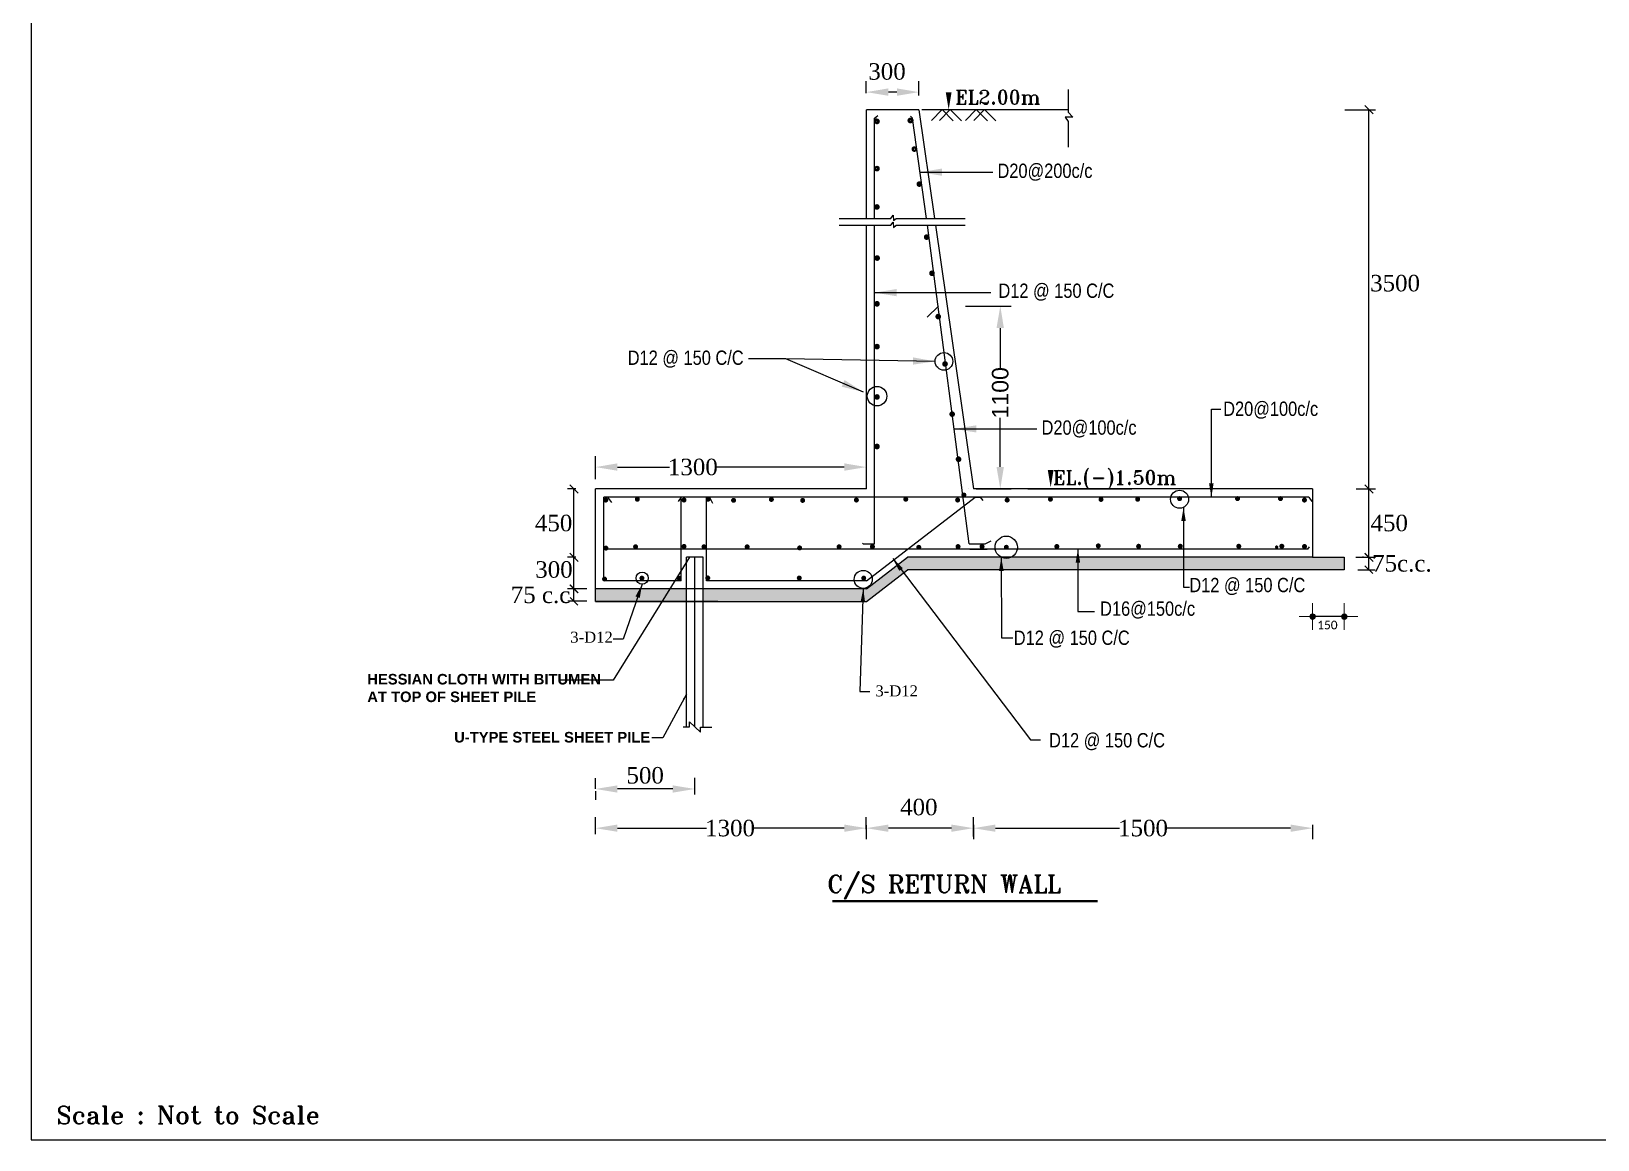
# Model space of a CAD drawing. Extents: x -298162 to 1078160, y -513173 to -216568.
# Drawn here: x 312118 to 326349, y -459717 to -449649 of the extents above; entities that cross this region are included whole.
import ezdxf

# ---------------------------------------------------------------- set-up
doc = ezdxf.new("R2010")
doc.units = 0
doc.header["$MEASUREMENT"] = 0
doc.layers.get('0').update_dxf_attribs({"linetype": 'CONTINUOUS'})
doc.layers.get('DEFPOINTS').update_dxf_attribs({"linetype": 'CONTINUOUS'})
doc.layers.add('Dim', color=7, linetype='CONTINUOUS', lineweight=9)
for name, color, linetype in [('LINE', 7, 'CONTINUOUS'), ('SLOPEEARTH', 3, 'CONTINUOUS'), ('TEXT', 10, 'CONTINUOUS')]:
    doc.layers.add(name, color=color, linetype=linetype)
doc.styles.add('ARIAL', font='ARIALN.TTF')
doc.styles.add('Arial-20', font='arial.ttf')
doc.styles.add('BIG', font='ROMANT.SHX')
doc.styles.add('cb', font='calibri.ttf')
doc.styles.get("Standard").update_dxf_attribs({"font": 'times.ttf', "height": 250})
doc.styles.add('style1', font='times.ttf')
doc.styles.add('sum', font='arialbd.ttf')
doc.dimstyles.new('3', dxfattribs={"dimtxt": 225, "dimasz": 350, "dimexe": 100, "dimexo": 25, "dimgap": 9, "dimtad": 0, "dimdec": 0, "dimzin": 0, "dimdsep": 46, "dimtxsty": 'Standard', "dimcen": 0, "dimclrt": 256, "dimadec": 0, "dimazin": 0, "dimtfac": 1, "dimtdec": 0, "dimtofl": 0, "dimtmove": 2, "dimatfit": 3, "dimfxl": 1, "dimtolj": 1, "dimtzin": 0, "dimarcsym": 0})
doc.dimstyles.new('FAHIM', dxfattribs={"dimscale": 0.6, "dimtxt": 150, "dimasz": 0.25, "dimexe": 0.18, "dimexo": 0.0625, "dimgap": 5, "dimtad": 1, "dimdec": 0, "dimrnd": 1, "dimzin": 12, "dimdsep": 46, "dimtxsty": 'cb', "dimblk1": 'FAHIM', "dimblk2": 'FAHIM', "dimsah": 1, "dimcen": -0.09, "dimse1": 1, "dimse2": 1, "dimclrd": 7, "dimclrt": 7, "dimadec": 0, "dimazin": 0, "dimtfac": 0.01, "dimtdec": 0, "dimtmove": 2, "dimatfit": 3, "dimldrblk": 'FAHIM', "dimfxl": 1, "dimtolj": 1, "dimtzin": 12, "dimarcsym": 0})
doc.dimstyles.new('Oblique', dxfattribs={"dimtxt": 75, "dimasz": 75, "dimexe": 60, "dimexo": 60, "dimgap": 25, "dimtad": 2, "dimtih": 1, "dimtoh": 1, "dimdec": 0, "dimzin": 0, "dimdsep": 46, "dimtxsty": 'Standard', "dimblk": 'OBLIQUE', "dimcen": 0, "dimadec": 0, "dimazin": 0, "dimtfac": 1, "dimtdec": 0, "dimtofl": 0, "dimtmove": 0, "dimatfit": 3, "dimldrblk": 'NONE', "dimfxl": 1, "dimtolj": 1, "dimtzin": 0, "dimarcsym": 0})
doc.dimstyles.get("Standard").update_dxf_attribs({"dimtxt": 75, "dimasz": 75, "dimexe": 60, "dimexo": 60, "dimgap": 100, "dimtad": 1, "dimdec": 0, "dimzin": 0, "dimdsep": 46, "dimtxsty": 'style1', "dimcen": 0.09, "dimclrd": 5, "dimclre": 5, "dimadec": 0, "dimazin": 0, "dimtfac": 1, "dimtdec": 0, "dimtofl": 0, "dimtmove": 0, "dimatfit": 3, "dimfxl": 1, "dimtolj": 1, "dimtzin": 0, "dimarcsym": 0})

# ---------------------------------------------------------------- blocks, each defined once
blk = doc.blocks.new('_Oblique')
at = {"color": 0, "linetype": 'ByBlock', "lineweight": -2}
blk.add_line((-0.5, -0.5), (0.5, 0.5), dxfattribs=at)
blk = doc.blocks.new('*D1057')
at = {"layer": 'DEFPOINTS', "color": 0, "lineweight": -2}
for p in [(317048, -454713), (317221, -454713), (317221, -454826)]:
    blk.add_point(p, dxfattribs=at)
at = {"layer": 'LINE', "color": 0, "lineweight": -2}
for p, q in [((317164, -454713), (316991, -454713)), ((317048, -454826), (317048, -454713)), ((317164, -454826), (316991, -454826))]:
    blk.add_line(p, q, dxfattribs=at)
at = {"layer": 'LINE', "color": 0, "lineweight": -2, "xscale": 71.25, "yscale": 71.25, "zscale": 71.25}
for p, rotation in [((317048, -454713), 90), ((317048, -454826), 270)]:
    blk.add_blockref('_Oblique', p, dxfattribs=dict(at, rotation=rotation))
at = {"layer": 'LINE', "color": 0, "insert": (316744, -454769), "char_height": 250, "attachment_point": 5}
blk.add_mtext('\\A1;{\\H0.6x;75 c.c}', dxfattribs=at)
blk = doc.blocks.new('_None')
blk = doc.blocks.new('*D1058')
at = {"layer": 'DEFPOINTS', "color": 0, "lineweight": -2}
for p in [(324094, -453805), (324270, -453805), (324090, -454426)]:
    blk.add_point(p, dxfattribs=at)
at = {"layer": 'LINE', "color": 0, "lineweight": -2}
for p, q in [((324154, -453805), (324330, -453805)), ((324270, -454426), (324270, -453805)), ((324150, -454426), (324330, -454426))]:
    blk.add_line(p, q, dxfattribs=at)
at = {"layer": 'LINE', "color": 0, "lineweight": -2, "xscale": 75, "yscale": 75, "zscale": 75}
for p, rotation in [((324270, -453805), 90), ((324270, -454426), 270)]:
    blk.add_blockref('_Oblique', p, dxfattribs=dict(at, rotation=rotation))
at = {"layer": 'LINE', "color": 0, "insert": (324455, -454116), "char_height": 250, "attachment_point": 5}
blk.add_mtext('\\A1;{\\H0.6x;450}', dxfattribs=at)
blk = doc.blocks.new('*D1059')
at = {"layer": 'DEFPOINTS', "color": 0, "lineweight": -2}
for p in [(317243, -453607), (319704, -453554), (317243, -453741)]:
    blk.add_point(p, dxfattribs=at)
at = {"layer": 'LINE', "color": 0, "lineweight": -2}
for p, q in [((317243, -453716), (317243, -453507)), ((317443, -453607), (317915, -453607)), ((319504, -453607), (318342, -453607)), ((319704, -453579), (319704, -453707))]:
    blk.add_line(p, q, dxfattribs=at)
for points in [[(317443, -453573), (317443, -453640), (317243, -453607)], [(319504, -453573), (319504, -453640), (319704, -453607)]]:
    blk.add_solid(points, dxfattribs=at)
at = {"layer": 'LINE', "insert": (318128, -453607), "char_height": 250, "attachment_point": 5}
blk.add_mtext('\\A1;{\\H0.6x;1300}', dxfattribs=at)
blk = doc.blocks.new('*D1060')
at = {"layer": 'DEFPOINTS', "color": 0, "lineweight": -2}
for p in [(317048, -454426), (317124, -454426), (317124, -454713)]:
    blk.add_point(p, dxfattribs=at)
at = {"layer": 'LINE', "color": 0, "lineweight": -2}
for p, q in [((317064, -454426), (316988, -454426)), ((317048, -454713), (317048, -454426)), ((317064, -454713), (316988, -454713))]:
    blk.add_line(p, q, dxfattribs=at)
at = {"layer": 'LINE', "color": 0, "lineweight": -2, "xscale": 75, "yscale": 75, "zscale": 75}
for p, rotation in [((317048, -454426), 90), ((317048, -454713), 270)]:
    blk.add_blockref('_Oblique', p, dxfattribs=dict(at, rotation=rotation))
at = {"layer": 'LINE', "color": 0, "insert": (316866, -454538), "char_height": 250, "attachment_point": 5}
blk.add_mtext('\\A1;{\\H0.6x;300}', dxfattribs=at)
blk = doc.blocks.new('*D1061')
at = {"layer": 'DEFPOINTS', "color": 0, "lineweight": -2}
for p in [(317048, -453805), (317125, -453805), (317125, -454426)]:
    blk.add_point(p, dxfattribs=at)
at = {"layer": 'LINE', "color": 0, "lineweight": -2}
for p, q in [((317065, -453805), (316988, -453805)), ((317048, -454426), (317048, -453805)), ((317065, -454426), (316988, -454426))]:
    blk.add_line(p, q, dxfattribs=at)
at = {"layer": 'LINE', "color": 0, "lineweight": -2, "xscale": 75, "yscale": 75, "zscale": 75}
for p, rotation in [((317048, -453805), 90), ((317048, -454426), 270)]:
    blk.add_blockref('_Oblique', p, dxfattribs=dict(at, rotation=rotation))
at = {"layer": 'LINE', "color": 0, "insert": (316863, -454116), "char_height": 250, "attachment_point": 5}
blk.add_mtext('\\A1;{\\H0.6x;450}', dxfattribs=at)
blk = doc.blocks.new('*D1062')
at = {"layer": 'DEFPOINTS', "color": 0, "lineweight": -2}
for p in [(323991, -450361), (324270, -450361), (324094, -453805)]:
    blk.add_point(p, dxfattribs=at)
at = {"layer": 'LINE', "color": 0, "lineweight": -2}
for p, q in [((324051, -450361), (324330, -450361)), ((324270, -453805), (324270, -450361)), ((324154, -453805), (324330, -453805))]:
    blk.add_line(p, q, dxfattribs=at)
at = {"layer": 'LINE', "color": 0, "lineweight": -2, "xscale": 75, "yscale": 75, "zscale": 75}
for p, rotation in [((324270, -450361), 90), ((324270, -453805), 270)]:
    blk.add_blockref('_Oblique', p, dxfattribs=dict(at, rotation=rotation))
at = {"layer": 'LINE', "color": 0, "insert": (324508, -451937), "char_height": 250, "attachment_point": 5}
blk.add_mtext('\\A1;{\\H0.6x;3500}', dxfattribs=at)
blk = doc.blocks.new('*D1063')
at = {"layer": 'DEFPOINTS', "color": 0, "lineweight": -2}
for p in [(317243, -456887), (319704, -456834), (317243, -456965)]:
    blk.add_point(p, dxfattribs=at)
at = {"layer": 'LINE', "color": 0, "lineweight": -2}
for p, q in [((317243, -456940), (317243, -456787)), ((317443, -456887), (318252, -456887)), ((319504, -456887), (318679, -456887)), ((319704, -456859), (319704, -456987))]:
    blk.add_line(p, q, dxfattribs=at)
for points in [[(317443, -456854), (317443, -456920), (317243, -456887)], [(319504, -456854), (319504, -456920), (319704, -456887)]]:
    blk.add_solid(points, dxfattribs=at)
at = {"layer": 'LINE', "insert": (318466, -456887), "char_height": 250, "attachment_point": 5}
blk.add_mtext('\\A1;{\\H0.6x;1300}', dxfattribs=at)
blk = doc.blocks.new('*D1064')
at = {"layer": 'DEFPOINTS', "color": 0, "lineweight": -2}
for p in [(317243, -456526), (317243, -456531), (318146, -456607)]:
    blk.add_point(p, dxfattribs=at)
at = {"layer": 'LINE', "color": 0, "lineweight": -2}
for p, q in [((318146, -456582), (318146, -456431)), ((317243, -456551), (317243, -456631)), ((317946, -456531), (317443, -456531))]:
    blk.add_line(p, q, dxfattribs=at)
for points in [[(317443, -456498), (317443, -456564), (317243, -456531)], [(317946, -456498), (317946, -456564), (318146, -456531)]]:
    blk.add_solid(points, dxfattribs=at)
at = {"layer": 'LINE', "insert": (317695, -456408), "char_height": 250, "attachment_point": 5}
blk.add_mtext('\\A1;{\\H0.6x;500}', dxfattribs=at)
blk = doc.blocks.new('*D1065')
at = {"layer": 'DEFPOINTS', "color": 0, "lineweight": -2}
for p in [(320677, -456832), (323759, -456832), (323759, -456887)]:
    blk.add_point(p, dxfattribs=at)
at = {"layer": 'LINE', "color": 0, "lineweight": -2}
for p, q in [((320677, -456857), (320677, -456987)), ((320877, -456887), (322004, -456887)), ((323559, -456887), (322432, -456887)), ((323759, -456857), (323759, -456987))]:
    blk.add_line(p, q, dxfattribs=at)
for points in [[(320877, -456854), (320877, -456920), (320677, -456887)], [(323559, -456854), (323559, -456920), (323759, -456887)]]:
    blk.add_solid(points, dxfattribs=at)
at = {"layer": 'LINE', "insert": (322218, -456887), "char_height": 250, "attachment_point": 5}
blk.add_mtext('\\A1;{\\H0.6x;1500}', dxfattribs=at)
blk = doc.blocks.new('*D1066')
at = {"layer": 'DEFPOINTS', "color": 0, "lineweight": -2}
for p in [(324270, -454426), (324277, -454426), (324112, -454539)]:
    blk.add_point(p, dxfattribs=at)
at = {"layer": 'LINE', "color": 0, "lineweight": -2}
for p, q in [((324220, -454426), (324213, -454426)), ((324270, -454539), (324270, -454426)), ((324169, -454539), (324327, -454539))]:
    blk.add_line(p, q, dxfattribs=at)
at = {"layer": 'LINE', "color": 0, "lineweight": -2, "xscale": 71.25, "yscale": 71.25, "zscale": 71.25}
for p, rotation in [((324270, -454426), 90), ((324270, -454539), 270)]:
    blk.add_blockref('_Oblique', p, dxfattribs=dict(at, rotation=rotation))
at = {"layer": 'LINE', "color": 0, "insert": (324570, -454483), "char_height": 250, "attachment_point": 5}
blk.add_mtext('\\A1;{\\H0.6x;75c.c.}', dxfattribs=at)
blk = doc.blocks.new('*D1067')
at = {"layer": 'DEFPOINTS', "color": 0, "lineweight": -2}
for p in [(319704, -450201), (319704, -450236), (320182, -450257)]:
    blk.add_point(p, dxfattribs=at)
at = {"layer": 'LINE', "color": 0, "lineweight": -2}
for p, q in [((319704, -450211), (319704, -450101)), ((320182, -450232), (320182, -450101)), ((319982, -450201), (319904, -450201))]:
    blk.add_line(p, q, dxfattribs=at)
for points in [[(319904, -450167), (319904, -450234), (319704, -450201)], [(319982, -450167), (319982, -450234), (320182, -450201)]]:
    blk.add_solid(points, dxfattribs=at)
at = {"layer": 'LINE', "insert": (319892, -450014), "char_height": 250, "attachment_point": 5}
blk.add_mtext('\\A1;{\\H0.6x;300}', dxfattribs=at)
blk = doc.blocks.new('*D1068')
at = {"layer": 'DEFPOINTS', "color": 0, "lineweight": -2}
for p in [(319704, -456887), (319704, -456922), (320677, -456987)]:
    blk.add_point(p, dxfattribs=at)
at = {"layer": 'LINE', "color": 0, "lineweight": -2}
for p, q in [((319704, -456897), (319704, -456787)), ((320677, -456962), (320677, -456787)), ((320477, -456887), (319904, -456887))]:
    blk.add_line(p, q, dxfattribs=at)
for points in [[(319904, -456854), (319904, -456920), (319704, -456887)], [(320477, -456854), (320477, -456920), (320677, -456887)]]:
    blk.add_solid(points, dxfattribs=at)
at = {"layer": 'LINE', "insert": (320181, -456696), "char_height": 250, "attachment_point": 5}
blk.add_mtext('\\A1;{\\H0.6x;400}', dxfattribs=at)
blk = doc.blocks.new('*D1084')
at = {"layer": 'DEFPOINTS', "color": 0, "lineweight": -2}
for p in [(320579, -452144), (320921, -452144), (320677, -453805)]:
    blk.add_point(p, dxfattribs=at)
at = {"layer": 'LINE', "color": 0, "lineweight": -2}
for p, q in [((320604, -452144), (321021, -452144)), ((320921, -452344), (320921, -452706)), ((320921, -453605), (320921, -453158)), ((320702, -453805), (321021, -453805))]:
    blk.add_line(p, q, dxfattribs=at)
for points in [[(320887, -452344), (320954, -452344), (320921, -452144)], [(320887, -453605), (320954, -453605), (320921, -453805)]]:
    blk.add_solid(points, dxfattribs=at)
at = {"layer": 'LINE', "insert": (320921, -452932), "char_height": 150, "attachment_point": 5, "rotation": 90, "style": 'Arial-20'}
blk.add_mtext('\\A1;1100', dxfattribs=at)
blk = doc.blocks.new('FAHIM')
at = {"layer": 'Dim', "color": 7}
for p, q in [((-738, 0), (762, 0)), ((0, -750), (0, 750))]:
    blk.add_line(p, q, dxfattribs=at)
at = {"layer": 'Dim', "color": 7, "const_width": 150}
blk.add_lwpolyline([(-75, 0, 1), (75, 0, 1)], format="xyb", close=True, dxfattribs=at)
at = {"layer": 'Dim', "color": 7}
for points in [[(-148, -2, 1), (152, -2, 1)], [(-147, -1, 1), (153, -1, 1)]]:
    blk.add_lwpolyline(points, format="xyb", close=True, dxfattribs=at)
blk = doc.blocks.new('*D1165')
at = {"layer": 'DEFPOINTS', "color": 0, "linetype": 'ByBlock', "lineweight": -2}
for p in [(323759, -454539), (324046, -454539), (323759, -454965)]:
    blk.add_point(p, dxfattribs=at)
at = {"layer": 'LINE', "color": 7, "linetype": 'ByBlock', "lineweight": -2}
blk.add_line((324046, -454965), (323759, -454965), dxfattribs=at)
at = {"layer": 'LINE', "color": 7, "linetype": 'ByBlock', "lineweight": -2, "xscale": 0.162, "yscale": 0.162, "zscale": 0.162, "rotation": 180}
blk.add_blockref('FAHIM', (323759, -454965), dxfattribs=at)
at = {"layer": 'LINE', "color": 7, "linetype": 'ByBlock', "lineweight": -2, "xscale": 0.162, "yscale": 0.162, "zscale": 0.162}
blk.add_blockref('FAHIM', (324046, -454965), dxfattribs=at)
at = {"layer": 'LINE', "color": 7, "linetype": 'ByBlock', "lineweight": -2, "insert": (323893, -455042), "char_height": 180, "attachment_point": 5, "style": 'cb'}
blk.add_mtext('\\A1;{\\H0.4333x;150}', dxfattribs=at)

msp = doc.modelspace()

# ---------------------------------------------------------------- hatches: boundary and pattern name
at = {"layer": 'LINE', "linetype": 'ByBlock', "lineweight": -2}
h = msp.add_hatch(dxfattribs=at)
h.set_pattern_fill('AR-CONC', color=0, scale=20, style=0)
h.set_pattern_definition([(50, (0, -170889.28), (143.452037, -12.550427), [15, -165]), (355, (0, -170889.28), (-27.750267, 150.438427), [12, -132]), (100.4514, (11.95, -170890.33), (115.701876, 137.88791), [12.74804, -140.22842]), (46.1842, (0, -170849.28), (213.44821, -33.1038), [22.5, -247.5]), (96.6356, (17.79, -170852.04), (186.93254, 194.82357), [19.12206, -210.3426]), (351.1842, (0, -170849.28), (186.93239, 194.82372), [18, -198]), (21, (20, -170859.28), (119.38141, -80.523778), [15, -165]), (326, (20, -170859.28), (48.663066, 145.03001), [12, -132]), (71.4514, (29.95, -170866), (168.044526, 64.5061), [12.74804, -140.22842]), (37.5, (0, -170889.283), (2.431971, 66.578771), [0, -130.4, 0, -134, 0, -132.5]), (7.5, (0, -170889.28), (52.613907, 78.882342), [0, -76.4, 0, -127.4, 0, -50.5]), (327.5, (-44.6, -170889.283), (106.764487, -4.5109743), [0, -50, 0, -156, 0, -207]), (317.5, (-64.6, -170889.28), (116.637234, 20.020996), [0, -65, 0, -103.6, 0, -147])])
h.paths.add_polyline_path([(323758.71, -454538.93), (324045.798, -454538.93), (324045.798, -454426.43), (323758.71, -454426.43), (321020.609, -454426.43, -0.234905814), (320930.134, -454426.43), (320079.198, -454426.43), (319704.198, -454714.091), (318220.915, -454714.091), (318220.915, -454826.591), (319704.198, -454826.591), (320079.198, -454538.93)])
h.paths.add_polyline_path([(318070.915, -454826.591), (318070.915, -454714.091), (317242.705, -454714.091), (317242.705, -454826.591)])

# ---------------------------------------------------------------- linework, layer by layer
at = {"layer": 'LINE', "color": 0}
for p, q in [((319704.198, -451347.743), (319704.198, -450360.939)), ((320182.198, -450360.939), (319704.198, -450360.939)), ((320182.198, -450360.939), (320324.039, -451347.743)), ((320207.985, -450359.821), (321107.985, -450359.821)), ((321009.205, -450359.821), (321531.566, -450359.821)), ((319779.198, -450435.939), (319807.289, -450414.105)), ((319779.198, -451347.743), (319779.198, -450435.939)), ((320124.298, -450435.939), (320106.817, -450419.297)), ((320250.393, -451347.743), (320124.298, -450435.939)), ((319704.198, -453805.16), (319704.198, -451410.219)), ((319779.198, -454307.445), (319779.198, -451410.219)), ((320638.703, -454305.387), (320259.033, -451410.219)), ((320333.019, -451410.219), (320677.262, -453805.16)), ((320358.5, -452144.319), (320256.447, -452246.178)), ((317242.705, -454826.591), (317242.705, -453805.16)), ((319704.198, -453805.16), (317242.705, -453805.16)), ((323758.71, -453805.16), (320677.262, -453805.16)), ((321170.407, -453805.16), (322117.407, -453805.16)), ((323758.71, -453805.16), (323758.71, -454426.43)), ((317317.705, -454639.091), (317317.705, -453880.16)), ((318252.389, -453880.16), (317317.705, -453880.16)), ((318021.098, -453880.16), (317994.988, -453919.132)), ((318021.098, -454639.091), (318021.098, -453880.16)), ((318252.284, -454639.091), (318252.284, -453880.16)), ((320407.198, -453880.16), (318252.389, -453880.16)), ((318278.792, -453880.16), (318306.792, -453934.132)), ((319704.198, -454639.091), (320693.553, -453880.16)), ((323725.333, -453880.16), (320407.198, -453880.16)), ((320693.553, -453880.16), (320736.853, -453880.16)), ((319676.821, -454307.445), (319670.537, -454298.569)), ((318070.915, -455965.421), (318070.915, -454426.43)), ((318070.915, -455965.421), (318070.915, -454426.43)), ((318220.915, -454426.43), (318070.915, -454426.43)), ((318145.915, -455965.815), (318145.915, -454426.43)), ((318220.915, -455969.421), (318220.915, -454426.43)), ((319704.198, -454714.091), (320079.198, -454426.43)), ((323758.71, -454426.43), (320079.198, -454426.43)), ((318021.098, -454639.091), (317317.705, -454639.091)), ((319704.198, -454639.091), (318252.284, -454639.091)), ((319704.198, -454826.591), (320079.198, -454538.93)), ((323758.71, -454538.93), (320079.198, -454538.93)), ((319704.198, -454714.091), (317242.705, -454714.091)), ((318031.889, -454826.591), (317242.705, -454826.591)), ((317242.705, -454826.591), (319704.198, -454826.591)), ((318355.389, -454826.591), (318033.889, -454826.591)), ((317242.705, -456531.106), (317242.705, -456433.347))]:
    msp.add_line(p, q, dxfattribs=at)
at = {"layer": 'LINE', "color": 0, "linetype": 'ByBlock', "lineweight": -2}
for p, q in [((319458.241, -451347.743), (319927.026, -451347.743)), ((319927.026, -451347.743), (319948.659, -451319.582)), ((319927.026, -451410.219), (319948.659, -451382.059)), ((319948.659, -451319.582), (319949.359, -451368.416)), ((319948.659, -451382.059), (319949.359, -451430.893)), ((319949.359, -451368.416), (319974.502, -451347.743)), ((319974.502, -451347.743), (320602.351, -451347.743)), ((319458.241, -451410.219), (319927.026, -451410.219)), ((319949.359, -451430.893), (319974.502, -451410.219)), ((319974.502, -451410.219), (320602.351, -451410.219)), ((317352.758, -453880.16), (317387.551, -453929.243)), ((320736.853, -453880.16), (320761.327, -453909.657)), ((323725.333, -453880.16), (323750.073, -453920.316)), ((323716.333, -454351.43), (317317.705, -454351.43)), ((319779.198, -454307.445), (319676.821, -454307.445)), ((320638.703, -454305.387), (320782.885, -454305.387)), ((320645.07, -454351.43), (320800.812, -454351.43)), ((320782.885, -454305.387), (320839.372, -454277.658)), ((323716.333, -454351.43), (323731.689, -454330.198))]:
    msp.add_line(p, q, dxfattribs=at)
at = {"layer": 'LINE'}
msp.add_line((320629.401, -453805.16), (320629.401, -453805.16), dxfattribs=at)
at = {"layer": 'LINE', "color": 0}
msp.add_lwpolyline([(312117.714, -459716.504), (340579.36, -459716.504), (340579.36, -439590.054), (312117.714, -439590.054)], close=True, dxfattribs=at)
at = {"layer": 'LINE', "color": 0, "linetype": 'ByBlock', "lineweight": -2}
for points in [[(321536.771, -450175.573), (321536.771, -450381.692), (321581.426, -450427.068), (321509.128, -450427.24), (321536.771, -450468.956), (321536.771, -450701.819)], [(323758.71, -454426.43), (324045.798, -454426.43), (324045.798, -454538.93), (323758.71, -454538.93)]]:
    msp.add_lwpolyline(points, dxfattribs=at)
at = {"layer": 'LINE', "color": 0}
for points in [[(320295.41, -450459.052), (320392.407, -450359.821), (320494.41, -450463.052)], [(320370.166, -450457.193), (320467.163, -450357.962), (320569.166, -450461.193)], [(320606.41, -450459.052), (320703.407, -450359.821), (320805.41, -450463.052)], [(320681.166, -450457.193), (320778.163, -450357.962), (320880.166, -450461.193)], [(318038.624, -455965.421), (318097.624, -455965.421), (318097.624, -455920.421), (318197.624, -456014.421), (318197.624, -455969.421), (318300.624, -455969.421)]]:
    msp.add_lwpolyline(points, dxfattribs=at)
for points, const_width in [([(319802.665, -450462.387, -1), (319787.665, -450462.387, -1)], 30.24), ([(319811.69, -450466.853, -1), (319790.69, -450466.853, -1)], 30.24), ([(320113.95, -450458.881, -1), (320092.95, -450458.881, -1)], 30.24), ([(320118.375, -450457.826, -1), (320103.375, -450457.826, -1)], 30.24), ([(320150.791, -450718.216, -1), (320129.791, -450718.216, -1)], 30.24), ([(319800.798, -450895.656, -1), (319785.798, -450895.656, -1)], 30.24), ([(319811.298, -450895.656, -1), (319790.298, -450895.656, -1)], 30.24), ([(320196.077, -451036.102, -1), (320175.077, -451036.102, -1)], 30.24), ([(320200.502, -451035.045, -1), (320185.502, -451035.045, -1)], 15), ([(319810.353, -451244.048, -1), (319789.353, -451244.048, -1)], 30.24), ([(319801.057, -451239.972, -1), (319786.057, -451239.972, -1)], 15), ([(320262.611, -451517.956, -1), (320241.611, -451517.956, -1)], 30.24), ([(320267.036, -451516.9, -1), (320252.036, -451516.9, -1)], 15), ([(319812.897, -451708.437, -1), (319791.897, -451708.437, -1)], 30.24), ([(319802.798, -451706.015, -1), (319787.798, -451706.015, -1)], 15), ([(320311.242, -451846.459, -1), (320290.242, -451846.459, -1)], 30.24), ([(320315.667, -451845.403, -1), (320300.667, -451845.403, -1)], 15), ([(319811.512, -452124.066, -1), (319790.512, -452124.066, -1)], 30.24), ([(319808.512, -452116.566, -1), (319793.512, -452116.566, -1)], 15), ([(320367.7, -452239.909, -1), (320346.7, -452239.909, -1)], 30.24), ([(320372.125, -452238.851, -1), (320357.125, -452238.851, -1)], 15), ([(319811.512, -452512.566, -1), (319790.512, -452512.566, -1)], 30.24), ([(319808.512, -452512.566, -1), (319793.512, -452512.566, -1)], 15), ([(320429.547, -452670.309, -1), (320408.547, -452670.309, -1)], 30.24), ([(320434.047, -452670.309, -1), (320419.047, -452670.309, -1)], 15), ([(319811.512, -452970.066, -1), (319790.512, -452970.066, -1)], 30.24), ([(319808.512, -452962.566, -1), (319793.512, -452962.566, -1)], 15), ([(320494.56, -453126.274, -1), (320473.56, -453126.274, -1)], 30.24), ([(320498.985, -453125.214, -1), (320483.985, -453125.214, -1)], 15), ([(319811.512, -453420.066, -1), (319790.512, -453420.066, -1)], 30.24), ([(319808.512, -453412.566, -1), (319793.512, -453412.566, -1)], 15), ([(320552.224, -453535.675, -1), (320531.224, -453535.675, -1)], 30.24), ([(320556.649, -453534.617, -1), (320541.649, -453534.617, -1)], 15), ([(317348.1, -453906.428, -1), (317325.6, -453906.428, -1)], 22.5), ([(317344.314, -453898.928, -1), (317329.314, -453898.928, -1)], 15), ([(317634.687, -453898.928, -1), (317612.187, -453898.928, -1)], 22.5), ([(318058.968, -453906.428, -1), (318036.468, -453906.428, -1)], 22.5), ([(318055.218, -453898.928, -1), (318040.218, -453898.928, -1)], 15), ([(318277.468, -453898.928, -1), (318254.968, -453898.928, -1)], 22.5), ([(318266.218, -453898.928, -1), (318251.218, -453898.928, -1)], 15), ([(318509.166, -453908.724, -1), (318486.666, -453908.724, -1)], 22.5), ([(318512.916, -453908.724, -1), (318497.916, -453908.724, -1)], 15), ([(318852.744, -453901.105, -1), (318830.244, -453901.105, -1)], 22.5), ([(318856.494, -453901.105, -1), (318841.494, -453901.105, -1)], 15), ([(319136.77, -453909.598, -1), (319114.27, -453909.598, -1)], 22.5), ([(319140.52, -453909.598, -1), (319125.52, -453909.598, -1)], 15), ([(319625.114, -453906.428, -1), (319602.614, -453906.428, -1)], 22.5), ([(319621.364, -453898.928, -1), (319606.364, -453898.928, -1)], 15), ([(320073.529, -453898.928, -1), (320051.029, -453898.928, -1)], 22.5), ([(320544.778, -453906.428, -1), (320522.278, -453906.428, -1)], 22.5), ([(320541.028, -453898.928, -1), (320526.028, -453898.928, -1)], 15), ([(320601.799, -453860.519, -1), (320579.299, -453860.519, -1)], 22.5), ([(320605.264, -453862.566, -1), (320590.264, -453862.566, -1)], 15), ([(320994.778, -453906.428, -1), (320972.278, -453906.428, -1)], 22.5), ([(320991.028, -453898.928, -1), (320976.028, -453898.928, -1)], 15), ([(321387.614, -453898.928, -1), (321365.114, -453898.928, -1)], 22.5), ([(321391.364, -453898.928, -1), (321376.364, -453898.928, -1)], 15), ([(321847.637, -453900.845, -1), (321825.137, -453900.845, -1)], 22.5), ([(321843.887, -453893.345, -1), (321828.887, -453893.345, -1)], 15), ([(322180.508, -453898.928, -1), (322158.008, -453898.928, -1)], 22.5), ([(322184.258, -453898.928, -1), (322169.258, -453898.928, -1)], 15), ([(322561.394, -453893.362, -1), (322538.894, -453893.362, -1)], 22.5), ([(322565.144, -453893.345, -1), (322550.144, -453893.345, -1)], 15), ([(323087.739, -453893.362, -1), (323065.239, -453893.362, -1)], 22.5), ([(323091.489, -453893.345, -1), (323076.489, -453893.345, -1)], 15), ([(323477.867, -453893.362, -1), (323455.367, -453893.362, -1)], 22.5), ([(323481.617, -453893.345, -1), (323466.617, -453893.345, -1)], 15), ([(323695.684, -453906.428, -1), (323673.184, -453906.428, -1)], 22.5), ([(323691.954, -453898.928, -1), (323676.954, -453898.928, -1)], 15), ([(317349.469, -454342.821, -1), (317326.969, -454342.821, -1)], 22.5), ([(317344.314, -454335.454, -1), (317329.314, -454335.454, -1)], 15), ([(317618.723, -454330.912, -1), (317596.223, -454330.912, -1)], 22.5), ([(317622.473, -454330.912, -1), (317607.473, -454330.912, -1)], 15), ([(318058.968, -454327.954, -1), (318036.468, -454327.954, -1)], 22.5), ([(318055.218, -454335.454, -1), (318040.218, -454335.454, -1)], 15), ([(318240.163, -454330.912, -1), (318217.663, -454330.912, -1)], 22.5), ([(318243.913, -454330.912, -1), (318228.913, -454330.912, -1)], 15), ([(318632.418, -454330.912, -1), (318609.918, -454330.912, -1)], 22.5), ([(318636.168, -454330.912, -1), (318621.168, -454330.912, -1)], 15), ([(319109.083, -454341.145, -1), (319086.583, -454341.145, -1)], 22.5), ([(319112.833, -454341.145, -1), (319097.833, -454341.145, -1)], 15), ([(319467.858, -454330.912, -1), (319445.358, -454330.912, -1)], 22.5), ([(319471.608, -454330.912, -1), (319456.608, -454330.912, -1)], 15), ([(319770.631, -454329.958, -1), (319748.131, -454329.958, -1)], 22.5), ([(319771.985, -454335.454, -1), (319756.985, -454335.454, -1)], 15), ([(320192.16, -454335.454, -1), (320169.66, -454335.454, -1)], 22.5), ([(320195.91, -454335.454, -1), (320180.91, -454335.454, -1)], 15), ([(320548.589, -454328.994, -1), (320526.089, -454328.994, -1)], 22.5), ([(320541.028, -454335.454, -1), (320526.028, -454335.454, -1)], 15), ([(320766.619, -454329.045, -1), (320744.119, -454329.045, -1)], 22.5), ([(320770.369, -454329.045, -1), (320755.369, -454329.045, -1)], 15), ([(320987.278, -454335.454, -1), (320964.778, -454335.454, -1)], 22.5), ([(320991.028, -454335.454, -1), (320976.028, -454335.454, -1)], 15), ([(321446.274, -454328.104, -1), (321423.774, -454328.104, -1)], 22.5), ([(321441.028, -454335.454, -1), (321426.028, -454335.454, -1)], 15), ([(321822.797, -454322.461, -1), (321800.297, -454322.461, -1)], 22.5), ([(321817.887, -454329.871, -1), (321802.887, -454329.871, -1)], 15), ([(322188.983, -454326.079, -1), (322166.483, -454326.079, -1)], 22.5), ([(322184.258, -454333.516, -1), (322169.258, -454333.516, -1)], 15), ([(322567.76, -454326.016, -1), (322545.26, -454326.016, -1)], 22.5), ([(322564.01, -454333.516, -1), (322549.01, -454333.516, -1)], 15), ([(323099.267, -454326.016, -1), (323076.767, -454326.016, -1)], 22.5), ([(323095.517, -454333.516, -1), (323080.517, -454333.516, -1)], 15), ([(323439.332, -454333.516, -1), (323424.332, -454333.516, -1)], 15), ([(323490.095, -454326.016, -1), (323467.595, -454326.016, -1)], 22.5), ([(323486.345, -454333.516, -1), (323471.345, -454333.516, -1)], 15), ([(323696.45, -454327.991, -1), (323673.95, -454327.991, -1)], 22.5), ([(323691.954, -454335.454, -1), (323676.954, -454335.454, -1)], 15), ([(317336.765, -454623.866, -1), (317314.265, -454623.866, -1)], 22.5), ([(317340.515, -454623.866, -1), (317325.515, -454623.866, -1)], 15), ([(317676.672, -454615.948, -1), (317654.172, -454615.948, -1)], 22.5), ([(318014.103, -454616.366, -1), (317991.603, -454616.366, -1)], 22.5), ([(318010.353, -454623.866, -1), (317995.353, -454623.866, -1)], 15), ([(318274.644, -454613.821, -1), (318252.144, -454613.821, -1)], 22.5), ([(318275.039, -454620.071, -1), (318260.039, -454620.071, -1)], 15), ([(319106.274, -454614.551, -1), (319083.774, -454614.551, -1)], 22.5), ([(319110.024, -454614.551, -1), (319095.024, -454614.551, -1)], 15), ([(319691.465, -454615.704, -1), (319668.965, -454615.704, -1)], 22.5), ([(319689.02, -454623.09, -1), (319674.02, -454623.09, -1)], 15)]:
    msp.add_lwpolyline(points, format="xyb", close=True, dxfattribs=dict(at, const_width=const_width))
at = {"layer": 'LINE', "color": 0, "const_width": 20}
msp.add_lwpolyline([(319395.065, -457549.932), (321806.093, -457549.932)], dxfattribs=at)
at = {"layer": 'LINE', "color": 0}
for centre, radius in [((320409.369, -452646.757), 80.646), ((319801.012, -452962.566), 88.698), ((322550.239, -453898.928), 82.103), ((320975.372, -454335.454), 101.603), ((317666.969, -454615.673), 54.811), ((319676.228, -454626.642), 81.804)]:
    msp.add_circle(centre, radius, dxfattribs=at)
at = {"layer": 'SLOPEEARTH', "color": 0}
for points in [[(320478.341, -450202.321), (320425.841, -450202.321), (320452.091, -450359.821)], [(321352.644, -453633.796), (321405.144, -453633.796), (321378.894, -453791.296)]]:
    msp.add_solid(points, dxfattribs=at)

# ---------------------------------------------------------------- texts
at = {"color": 0, "linetype": 'Continuous', "lineweight": -3, "insert": (315170.004, -455614.336), "char_height": 96, "attachment_point": 4, "style": 'sum'}
msp.add_mtext('HESSIAN CLOTH WITH BITUMEN \\PAT TOP OF SHEET PILE ', dxfattribs=at)
at = {"color": 0, "linetype": 'Continuous', "lineweight": -3, "insert": (317740.012, -456061.405), "char_height": 96, "width": 2296.63872, "attachment_point": 6, "style": 'sum'}
msp.add_mtext('U-TYPE STEEL SHEET PILE', dxfattribs=at)
at = {"layer": 'LINE', "color": 0}
for s, height, style, p in [('D20@200c/c', 130, 'ARIAL', (320895.692, -450980.426)), ('D12 @ 150 C/C', 130, 'ARIAL', (320904.156, -452069.732)), ('D12 @ 150 C/C', 130, 'ARIAL', (317536.2, -452678.391)), ('D20@100c/c', 130, 'ARIAL', (322946.275, -453141.891)), ('D20@100c/c', 130, 'ARIAL', (321296.202, -453312.71)), ('D12 @ 150 C/C', 130, 'ARIAL', (322638.962, -454743.237)), ('D16@150c/c', 130, 'ARIAL', (321827.978, -454957.447)), ('D12 @ 150 C/C', 130, 'ARIAL', (321043.865, -455222.148)), ('D12 @ 150 C/C', 130, 'ARIAL', (321364.562, -456153.23)), ('C/S RETURN WALL', 160, 'BIG', (319349.426, -457474.327)), ('Scale : Not to Scale', 160, 'BIG', (312345.906, -459573.273))]:
    msp.add_text(s, height=height, dxfattribs=dict(at, style=style)).set_placement(p)
for p in [(317014.292, -455201.743), (319786.715, -455689.842)]:
    msp.add_text('3-D12', height=100, dxfattribs=at).set_placement(p)
at = {"layer": 'TEXT', "color": 0, "style": 'BIG'}
for s, p in [('EL2.00m', (320511.391, -450310.445)), ('EL.(-)1.50m', (321399.981, -453765.243))]:
    msp.add_text(s, height=126, dxfattribs=at).set_placement(p)

# ---------------------------------------------------------------- dimensions: what is measured, and where the dimension line sits
at = {"layer": 'LINE', "color": 0}
for base, p1, p2, text, picture, middle in [((319704.198, -450200.693), (320182.198, -450257.076), (319704.198, -450236.034), '{\\H0.6x;300}', '*D1067', (319891.698, -450013.931)), ((317242.705, -453606.82), (319704.198, -453553.767), (317242.705, -453740.582), '{\\H0.6x;1300}', '*D1059', (318128.487, -453606.82)), ((317242.705, -456531.106), (318145.915, -456607.331), (317242.705, -456525.516), '{\\H0.6x;500}', '*D1064', (317694.604, -456407.658)), ((319704.198, -456887.083), (320677.262, -456987.083), (319704.198, -456922.424), '{\\H0.6x;400}', '*D1068', (320181.254, -456696.402)), ((317242.705, -456887.101), (319704.198, -456834.049), (317242.705, -456965.171), '{\\H0.6x;1300}', '*D1063', (318465.672, -456887.101))]:
    dim = msp.add_linear_dim(base=base, p1=p1, p2=p2, text=text, dimstyle='3', override={"dimtxt": 150, "dimasz": 200}, dxfattribs=at)
    dim.commit()
    dim.dimension.update_dxf_attribs({"geometry": picture, "text_midpoint": middle, "dimtype": 160})
for base, p1, p2, text, picture, middle in [((324270.057, -450360.939), (324093.536, -453805.16), (323991.034, -450360.939), '{\\H0.6x;3500}', '*D1062', (324270.057, -451936.539)), ((317048.286, -453805.16), (317124.563, -454426.43), (317124.563, -453805.16), '{\\H0.6x;450}', '*D1061', (317048.286, -454115.795)), ((324270.057, -453805.16), (324089.78, -454426.43), (324093.536, -453805.16), '{\\H0.6x;450}', '*D1058', (324270.057, -454115.795)), ((317048.286, -454426.43), (317123.529, -454713.154), (317123.529, -454426.43), '{\\H0.6x;300}', '*D1060', (317048.286, -454538.154))]:
    dim = msp.add_linear_dim(base=base, p1=p1, p2=p2, angle=270, text=text, dimstyle='Oblique', dxfattribs=at)
    dim.commit()
    dim.dimension.update_dxf_attribs({"geometry": picture, "text_midpoint": middle, "dimtype": 160})
for base, p1, p2, angle, text, dimstyle, override, picture, middle in [((320920.616, -452144.319), (320677.262, -453805.16), (320578.888, -452144.319), 90, '1100', '3', {"dimtxt": 150, "dimasz": 200, "dimtxsty": 'Arial-20'}, '*D1084', (320920.616, -452931.864)), ((324270.206, -454426.28), (324112.313, -454538.78), (324276.569, -454426.28), 270, '{\\H0.6x;75c.c.}', 'Oblique', {"dimscale": 0.95, "dimtxt": 65, "dimgap": 50}, '*D1066', (324270.206, -454482.53)), ((317048.286, -454713.154), (317221.049, -454825.654), (317221.049, -454713.154), 90, '{\\H0.6x;75 c.c}', 'Oblique', {"dimscale": 0.95, "dimtxt": 65, "dimgap": 50}, '*D1057', (317048.286, -454769.404))]:
    dim = msp.add_linear_dim(base=base, p1=p1, p2=p2, angle=angle, text=text, dimstyle=dimstyle, override=override, dxfattribs=at)
    dim.commit()
    dim.dimension.update_dxf_attribs({"geometry": picture, "text_midpoint": middle, "dimtype": 160})
at = {"layer": 'LINE', "color": 0, "linetype": 'ByBlock', "lineweight": -2}
dim = msp.add_linear_dim(base=(323758.71, -454965.413), p1=(324045.798, -454538.93), p2=(323758.71, -454538.93), text='{\\H0.4333x;150}', dimstyle='FAHIM', override={"dimtxt": 300, "dimasz": 0.27, "dimgap": 10}, dxfattribs=at)
dim.commit()
dim.dimension.update_dxf_attribs({"geometry": '*D1165', "text_midpoint": (323893.08, -455042.099), "dimtype": 160})
at = {"layer": 'LINE', "color": 0}
dim = msp.add_linear_dim(base=(323758.71, -456887.083), p1=(320677.262, -456831.932), p2=(323758.71, -456831.932), text='{\\H0.6x;1500}', dimstyle='3', override={"dimtxt": 150, "dimasz": 200}, dxfattribs=at)
dim.commit()
dim.dimension.update_dxf_attribs({"geometry": '*D1065', "text_midpoint": (322217.986, -456887.083)})

# ---------------------------------------------------------------- leaders
at = {"color": 0, "linetype": 'Continuous', "lineweight": -3}
for points in [[(318097.731, -454426.43), (317404.855, -455542.875), (316929.057, -455542.694)], [(318069.366, -455671.165), (317855.673, -456067.739), (317754.394, -456067.739)]]:
    msp.add_leader(points, dimstyle='Standard', override={"dimasz": 50, "dimclrd": 0}, dxfattribs=at)
at = {"layer": 'LINE', "color": 0}
for points, override in [([(320192.328, -450927.869), (320853.692, -450927.869)], {"dimasz": 200, "dimgap": 9, "dimtad": 0}), ([(319779.198, -452022.151), (320835.407, -452022.151)], {"dimasz": 200}), ([(319677.06, -452924.947), (318972.99, -452624.151), (318631.99, -452624.151)], {"dimasz": 200}), ([(320328.723, -452646.757), (318972.99, -452624.151)], {"dimasz": 200}), ([(322838.708, -453880.16), (322838.708, -453080.798), (322924.377, -453080.798)], {"dimasz": 125}), ([(320504.382, -453260.152), (321254.202, -453260.152)], {"dimasz": 200, "dimgap": 9, "dimtad": 0}), ([(322585.883, -453972.89), (322585.883, -454697.237), (322638.962, -454697.237)], {"dimasz": 125}), ([(321626.413, -454351.43), (321626.413, -454919.72), (321777.52, -454919.72)], {"dimasz": 125}), ([(319943.759, -454437.779), (321194.407, -456084.421), (321287.407, -456084.421)], {"dimasz": 125}), ([(320930.134, -454426.43), (320933.407, -455157.421), (321035.407, -455157.421)], {"dimasz": 125}), ([(317667.077, -454670.484), (317494.581, -455169.523), (317403.365, -455169.215)], {"dimasz": 125}), ([(319676.228, -454708.446), (319645.132, -455646.154), (319735.893, -455646.154)], {"dimasz": 125})]:
    msp.add_leader(points, dimstyle='3', override=override, dxfattribs=at)

doc.saveas('drawing.dxf')
